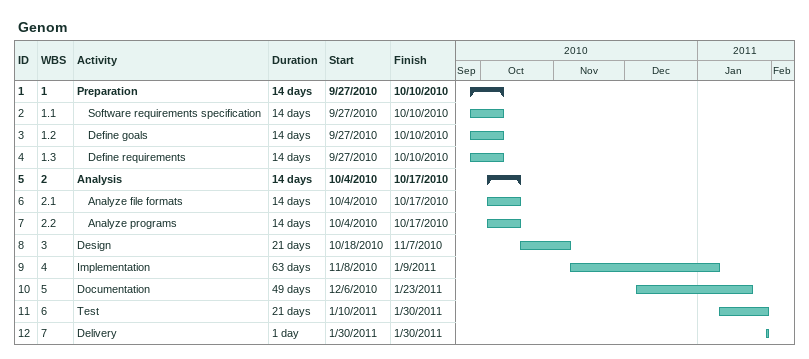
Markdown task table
Genom

| ID | WBS | Task | Duration | Start | Finish |
|---|---|---|---|---|---|
| 1 | 1 | **Preparation** | 14d | 2010-09-27 | 2010-10-10 |
| 2 | 1.1 | Software requirements specification | 14d | 2010-09-27 | 2010-10-10 |
| 3 | 1.2 | Define goals | 14d | 2010-09-27 | 2010-10-10 |
| 4 | 1.3 | Define requirements | 14d | 2010-09-27 | 2010-10-10 |
| 5 | 2 | **Analysis** | 14d | 2010-10-04 | 2010-10-17 |
| 6 | 2.1 | Analyze file formats | 14d | 2010-10-04 | 2010-10-17 |
| 7 | 2.2 | Analyze programs | 14d | 2010-10-04 | 2010-10-17 |
| 8 | 3 | Design | 21d | 2010-10-18 | 2010-11-07 |
| 9 | 4 | Implementation | 63d | 2010-11-08 | 2011-01-09 |
| 10 | 5 | Documentation | 49d | 2010-12-06 | 2011-01-23 |
| 11 | 6 | Test | 21d | 2011-01-10 | 2011-01-30 |
| 12 | 7 | Delivery | 1d | 2011-01-30 | 2011-01-30 |
